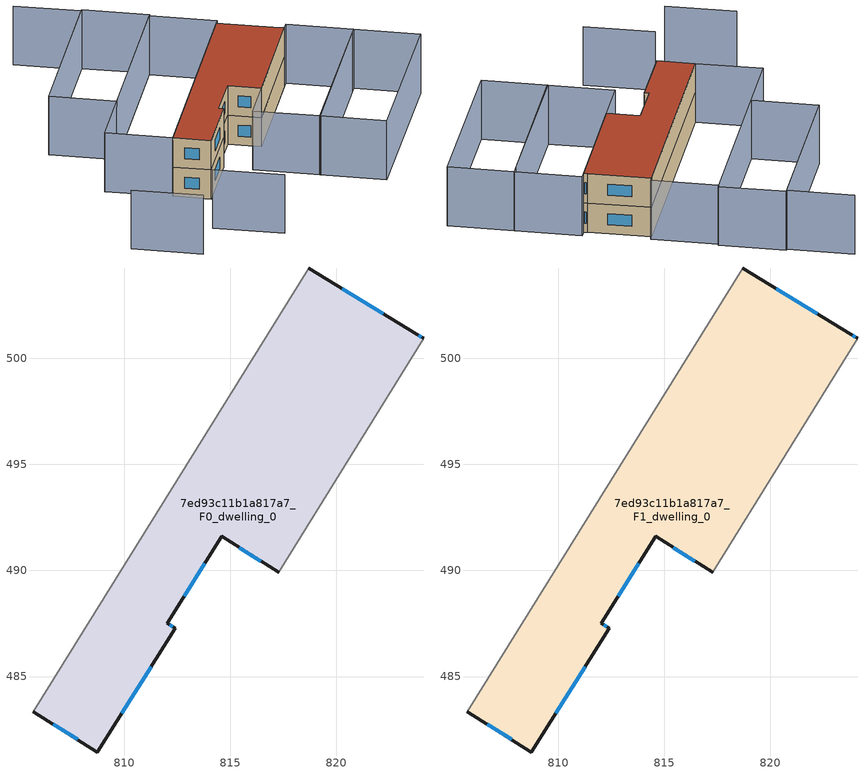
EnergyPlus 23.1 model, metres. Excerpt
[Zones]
7ed93c11b1a817a7_F0_dwelling_0
 floor ground (EU_floor_Construction): 823.8,501.13 824.1,500.93 817.27,489.92 814.6,491.6 812.02,487.52 812.41,487.27 808.74,481.45 805.73,483.34 818.69,504.25 z0
 wall outside (EU_wall_Construction): 805.73,483.34 808.74,481.45 812.41,487.27 812.02,487.52 814.6,491.6 817.27,489.92 / 824.1,500.93 823.8,501.13 818.69,504.25 z0:3
 wall adiabatic (EU_wall_Construction): 818.69,504.25 805.73,483.34 / 817.27,489.92 824.1,500.93 z0:3
 window (EU_Window_Construction): 812.29,487.35 812.14,487.44 / 809.89,483.26 811.27,485.46 / 806.67,482.75 807.8,482.04 / 822.2,502.1 820.28,503.28 / 824.01,501 823.89,501.07 / 815.43,491.08 816.44,490.44 / 812.83,488.79 813.8,490.33 z0.93:2.07
7ed93c11b1a817a7_F1_dwelling_0
 floor to 7ed93c11b1a817a7_F0_dwelling_0 (EU_floor_Construction): 823.79,501.13 824.1,500.93 817.27,489.92 814.6,491.6 812.02,487.52 812.41,487.27 808.74,481.45 805.73,483.34 818.69,504.25 z3
 wall outside (EU_wall_Construction): 805.73,483.34 808.74,481.45 812.41,487.27 812.02,487.52 814.6,491.6 817.27,489.92 / 824.1,500.93 823.8,501.13 818.69,504.25 z3:6
 wall adiabatic (EU_wall_Construction): 818.69,504.25 805.73,483.34 / 817.27,489.92 824.1,500.93 z3:6
 window (EU_Window_Construction): 812.29,487.35 812.14,487.44 / 809.89,483.26 811.27,485.46 / 806.67,482.75 807.8,482.04 / 822.2,502.1 820.28,503.28 / 824.01,501 823.89,501.07 / 815.43,491.08 816.44,490.44 / 812.83,488.79 813.8,490.33 z3.93:5.07
 roof outside (EU_roof_Construction): 817.27,489.92 824.1,500.93 823.8,501.13 818.69,504.25 805.73,483.34 808.74,481.45 812.41,487.27 812.02,487.52 814.6,491.6 z6
shading: 806.54,475.7 812.24,472.17 / 797.93,474.54 803.63,471.01 / 802.8,514.76 808.2,511.41 / 808.2,511.41 798.55,495.87 / 835.19,494.86 825.28,479.13 / 825.28,479.13 819.98,482.47 / 819.98,482.47 829.89,498.2 / 829.89,498.2 835.19,494.86 / 829.89,498.22 820.08,482.41 / 820.08,482.41 814.69,485.75 / 814.69,485.75 824.5,501.57 / 824.5,501.57 829.89,498.22 / 818.96,504.68 805.73,483.35 / 805.73,483.35 800.33,486.69 / 800.33,486.69 813.57,508.03 / 813.57,508.03 818.96,504.68 / 798.54,495.85 808.32,511.61 / 808.32,511.61 813.71,508.26 / 813.71,508.26 803.94,492.5 / 803.94,492.5 798.54,495.85 z0:6
[Building]
EU S2 Campaign: North Axis=0; Terrain=City; Solar Distribution=FullExterior
[Site:Location]
Montreal-Trudeau.Intl.AP: Latitude=45.4667; Longitude=-73.75; Time Zone=-5; Elevation=36
[SizingPeriod:WeatherFileDays]
AnnualSizingPeriod: Begin Month=1; Begin Day of Month=1; End Month=12; End Day of Month=31; Day of Week for Start Day=Monday; Use Weather File Daylight Saving Period=No; Use Weather File Rain and Snow Indicators=No
[MATERIAL]
EU_InternalMass_Material: Roughness=MediumRough; Thickness=0.1; Conductivity=1; Density=1800; Specific Heat=900; Thermal Absorptance=0.9; Solar Absorptance=0.7; Visible Absorptance=0.7
[MATERIAL:NOMASS] Roughness=MediumRough; Thermal Absorptance=0.9; Solar Absorptance=0.7; Visible Absorptance=0.7
Name | Thermal Resistance
EU_wall_NoMass; EU_floor_NoMass | 1.51479
EU_roof_NoMass | 2.84114
[WINDOWMATERIAL:SIMPLEGLAZINGSYSTEM]
EU_Window_SimpleGlazing: UFactor=3.53504; Solar Heat Gain Coefficient=0.8; Visible Transmittance=0.8
[CONSTRUCTION]
EU_wall_Construction: EU_wall_NoMass
EU_roof_Construction: EU_roof_NoMass
EU_floor_Construction: EU_floor_NoMass
EU_Window_Construction: EU_Window_SimpleGlazing
EU_InternalMass_Construction: EU_InternalMass_Material
[ZONE] Type=1; Multiplier=1; Ceiling Height=autocalculate; Floor Area=autocalculate; Part of Total Floor Area=Yes
Name | Volume
7ed93c11b1a817a7_F0_dwelling_0 | 366.181
7ed93c11b1a817a7_F1_dwelling_0 | 366.18
[INTERNALMASS] Construction=EU_InternalMass_Construction; Surface Area=122.06
Name | Zone or ZoneList
7ed93c11b1a817a7_F0_dwelling_0_EU_InternalMass | 7ed93c11b1a817a7_F0_dwelling_0
7ed93c11b1a817a7_F1_dwelling_0_EU_InternalMass | 7ed93c11b1a817a7_F1_dwelling_0
[OTHEREQUIPMENT] Fuel Type=Electricity; Design Level Calculation Method=Watts/Area; Power per Zone Floor Area=1; Fraction Latent=0; Fraction Radiant=0; Fraction Lost=0; Carbon Dioxide Generation Rate=0; EndUse Subcategory=EU_Step8_InternalGains
Name | Zone or ZoneList or Space or SpaceList | Schedule
EU_Step8_InternalGain_7ed93c11b1a817a7_F0_dwelling_0_f000 | 7ed93c11b1a817a7_F0_dwelling_0 | EU_Step8_GainSchedule_7ed93c11b1a817a7_F0_dwelling_0_f000
EU_Step8_InternalGain_7ed93c11b1a817a7_F1_dwelling_0_f000 | 7ed93c11b1a817a7_F1_dwelling_0 | EU_Step8_GainSchedule_7ed93c11b1a817a7_F1_dwelling_0_f000
[ZONEVENTILATION:DESIGNFLOWRATE] Schedule=EU_AlwaysOn; Design Flow Rate Calculation Method=AirChanges/Hour; Air Changes per Hour=0.775154; Ventilation Type=Natural; Fan Pressure Rise=0; Fan Total Efficiency=1; Constant Term Coefficient=1; Temperature Term Coefficient=0; Velocity Term Coefficient=0; Velocity Squared Term Coefficient=0; Minimum Indoor Temperature=-100; Maximum Indoor Temperature=100; Delta Temperature=-100; Minimum Outdoor Temperature=-100; Maximum Outdoor Temperature=100; Maximum Wind Speed=40
Name | Zone or ZoneList or Space or SpaceList
EU_ConstantAir_7ed93c11b1a817a7_F0_dwelling_0 | 7ed93c11b1a817a7_F0_dwelling_0
EU_ConstantAir_7ed93c11b1a817a7_F1_dwelling_0 | 7ed93c11b1a817a7_F1_dwelling_0
[HVACTEMPLATE:THERMOSTAT] Constant Heating Setpoint=20; Constant Cooling Setpoint=50
EU_HeatOnly_7ed93c11b1a817a7_F0_dwelling_0; EU_HeatOnly_7ed93c11b1a817a7_F1_dwelling_0
[HVACTEMPLATE:ZONE:IDEALLOADSAIRSYSTEM] System Availability Schedule=EU_AlwaysOn; Maximum Heating Supply Air Temperature=50; Minimum Cooling Supply Air Temperature=13; Maximum Heating Supply Air Humidity Ratio=0.0156; Minimum Cooling Supply Air Humidity Ratio=0.0077; Heating Limit=NoLimit; Cooling Limit=NoLimit; Heating Availability Schedule=EU_AlwaysOn; Cooling Availability Schedule=EU_CoolingOff; Dehumidification Control Type=ConstantSensibleHeatRatio; Cooling Sensible Heat Ratio=0.7; Dehumidification Setpoint=60; Humidification Control Type=None; Humidification Setpoint=30; Outdoor Air Method=None; Outdoor Air Flow Rate per Person=0.00944; Outdoor Air Flow Rate per Zone Floor Area=0; Outdoor Air Flow Rate per Zone=0; Demand Controlled Ventilation Type=None; Outdoor Air Economizer Type=NoEconomizer; Heat Recovery Type=None; Sensible Heat Recovery Effectiveness=0.7; Latent Heat Recovery Effectiveness=0.65
Name | Template Thermostat
7ed93c11b1a817a7_F0_dwelling_0 | EU_HeatOnly_7ed93c11b1a817a7_F0_dwelling_0
7ed93c11b1a817a7_F1_dwelling_0 | EU_HeatOnly_7ed93c11b1a817a7_F1_dwelling_0
[SIZING:ZONE] Zone Cooling Design Supply Air Temperature Input Method=SupplyAirTemperature; Zone Cooling Design Supply Air Temperature=13; Zone Heating Design Supply Air Temperature Input Method=SupplyAirTemperature; Zone Heating Design Supply Air Temperature=50; Zone Cooling Design Supply Air Humidity Ratio=0.008; Zone Heating Design Supply Air Humidity Ratio=0.008; Cooling Design Air Flow Method=DesignDay; Cooling Design Air Flow Rate=0; Cooling Minimum Air Flow per Zone Floor Area=0.000762; Cooling Minimum Air Flow=0; Cooling Minimum Air Flow Fraction=0.2; Heating Design Air Flow Method=DesignDay; Heating Design Air Flow Rate=0; Heating Maximum Air Flow per Zone Floor Area=0.002032; Heating Maximum Air Flow=0.141576; Heating Maximum Air Flow Fraction=0.3; Account for Dedicated Outdoor Air System=No; Dedicated Outdoor Air System Control Strategy=NeutralSupplyAir; Dedicated Outdoor Air Low Setpoint Temperature for Design=autosize; Dedicated Outdoor Air High Setpoint Temperature for Design=autosize; Zone Load Sizing Method=Sensible Load Only No Latent Load; Zone Latent Cooling Design Supply Air Humidity Ratio Input Method=HumidityRatioDifference; Zone Cooling Design Supply Air Humidity Ratio Difference=0.005; Zone Latent Heating Design Supply Air Humidity Ratio Input Method=HumidityRatioDifference; Zone Humidification Design Supply Air Humidity Ratio Difference=0.005
7ed93c11b1a817a7_F0_dwelling_0; 7ed93c11b1a817a7_F1_dwelling_0
[SCHEDULE:CONSTANT]
Name | Hourly Value
EU_AlwaysOn | 1
EU_CoolingOff | 0
[SCHEDULE:FILE] Column Number=1; Rows to Skip at Top=0; Number of Hours of Data=8760; Column Separator=Comma; Interpolate to Timestep=No; Minutes per Item=60; Adjust Schedule for Daylight Savings=Yes
Name | File
EU_Step8_GainSchedule_7ed93c11b1a817a7_F0_dwelling_0_f000 | ../../schedules/7ed93c11b1a817a7/7ed93c11b1a817a7_F0_dwelling_0_f000_gain.csv
EU_Step8_GainSchedule_7ed93c11b1a817a7_F1_dwelling_0_f000 | ../../schedules/7ed93c11b1a817a7/7ed93c11b1a817a7_F1_dwelling_0_f000_gain.csv
